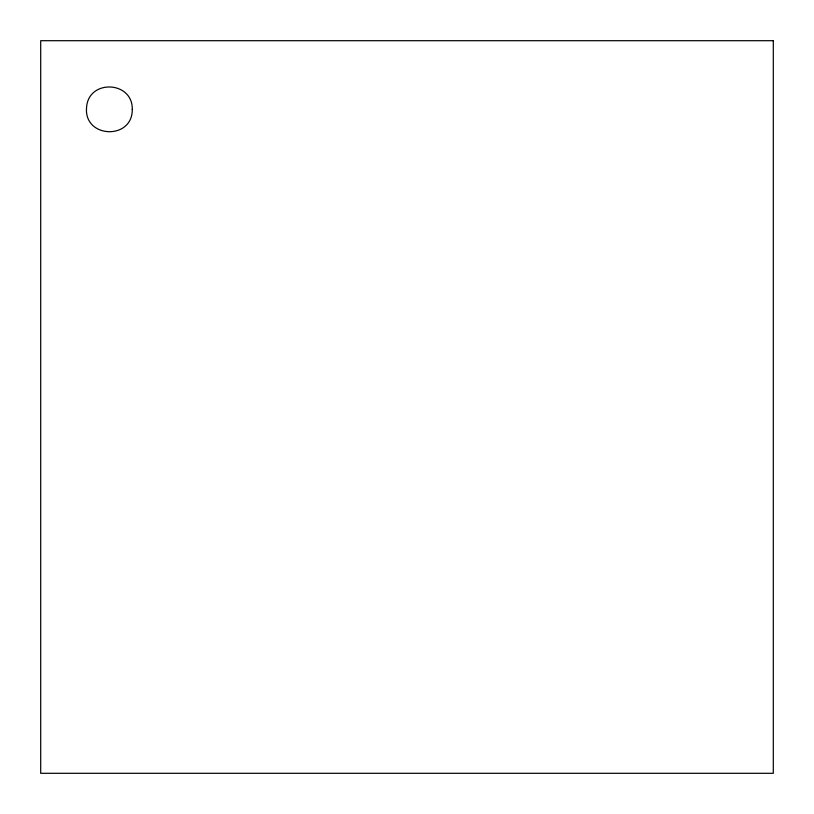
<?xml version="1.0" encoding="UTF-8"?>
<svg xmlns="http://www.w3.org/2000/svg" width="814" height="814" viewBox="0 0 814 814"><rect width="100%" height="100%" fill="white"/><g stroke="black" fill="none" stroke-linecap="round" stroke-linejoin="round"><path stroke-width="1.22" d="M132.275 109.381C132.631 140.456 83.577 138.37 86.569 107.438C88.39 78.938 132.875 80.82 132.275 109.381M773.3 40.7L40.7 40.7L40.7 773.3L773.3 773.3L773.3 40.7"/></g></svg>
